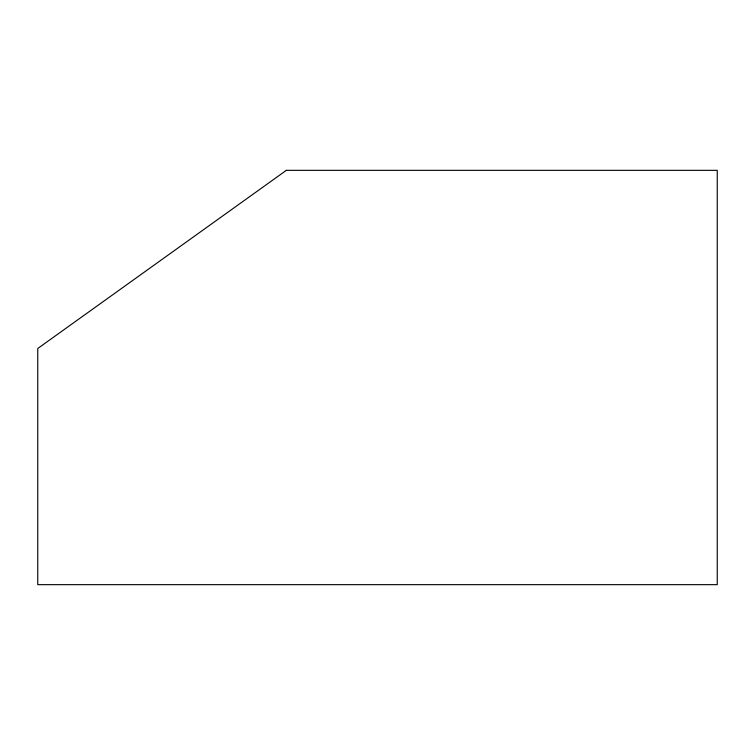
<?xml version="1.0" encoding="UTF-8"?>
<svg xmlns="http://www.w3.org/2000/svg" width="755" height="755" viewBox="0 0 755 755"><rect width="100%" height="100%" fill="white"/><g stroke="black" fill="none" stroke-linecap="round" stroke-linejoin="round"><path stroke-width="1.13" d="M286.343 170.337L37.75 348.499L37.75 584.663L717.25 584.663L717.25 170.337L286.343 170.337"/></g></svg>
